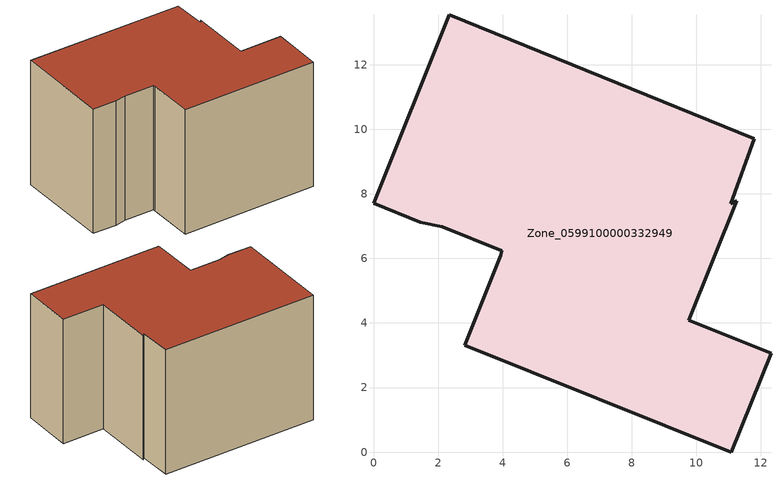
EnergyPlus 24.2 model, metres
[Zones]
Zone_0599100000332949
 floor ground (C_G): 11.79,9.71 11.06,7.7 11.25,7.79 9.76,4.08 12.31,3.06 11.08,0 2.82,3.31 3.94,6.1 3.96,6.23 2.13,6.98 1.45,7.11 0,7.7 2.35,13.54 z0
 wall outside (C_F): 11.08,0 12.31,3.06 9.76,4.08 11.25,7.79 11.06,7.7 11.79,9.71 2.35,13.54 0,7.7 1.45,7.11 2.13,6.98 3.96,6.23 3.94,6.1 2.82,3.31 11.08,0 z0:8.38
 roof outside (C_R): 9.76,4.08 11.25,7.79 11.06,7.7 11.79,9.71 2.35,13.54 0,7.7 1.45,7.11 2.13,6.98 3.96,6.23 3.94,6.1 2.82,3.31 11.08,0 12.31,3.06 z8.38
[BUILDING]
Pand.0599100000332949: North Axis=0; Terrain=City; Loads Convergence Tolerance Value=0.04; Temperature Convergence Tolerance Value=0.4; Solar Distribution=FullExterior; Maximum Number of Warmup Days=25; Minimum Number of Warmup Days=1
[Site:Location]
Rotterdam.The.Hague.AP_ZH_NLD Design_Conditions: Latitude=51.96; Longitude=4.45; Time Zone=1; Elevation=-4.5
[SITE:GROUNDTEMPERATURE:BUILDINGSURFACE]
18, 18, 18, 18, 18, 18, 18, 18, 18, 18, 18, 18
[MATERIAL] Thermal Absorptance=0.9; Solar Absorptance=0.7; Visible Absorptance=0.7
Name | Roughness | Thickness | Conductivity | Density | Specific Heat
G.TC.1975-1991 | MediumSmooth | 0.15 | 0.288461 | 540 | 1210
F.TC.1975-1991 | Rough | 0.3 | 0.230769 | 1920 | 840
R.TC.1975-1991 | MediumRough | 0.2 | 0.153846 | 1500 | 1000
[CONSTRUCTION]
C_G: G.TC.1975-1991
C_F: F.TC.1975-1991
C_R: R.TC.1975-1991
[ZONE]
Zone_0599100000332949: Type=1; Multiplier=1; Ceiling Height=Autocalculate; Volume=Autocalculate; Floor Area=autocalculate; Part of Total Floor Area=Yes
[ZONEINFILTRATION:DESIGNFLOWRATE]
Infil_Zone_0599100000332949: Zone or ZoneList or Space or SpaceList=Zone_0599100000332949; Schedule=AlwaysOn; Design Flow Rate Calculation Method=Flow/Area; Flow Rate per Floor Area=0.003; Constant Term Coefficient=1; Temperature Term Coefficient=0; Velocity Term Coefficient=0; Velocity Squared Term Coefficient=0
[HVACTEMPLATE:ZONE:IDEALLOADSAIRSYSTEM]
Zone_0599100000332949: Maximum Heating Supply Air Temperature=50; Minimum Cooling Supply Air Temperature=13; Maximum Heating Supply Air Humidity Ratio=0.0156; Minimum Cooling Supply Air Humidity Ratio=0.0077; Heating Limit=NoLimit; Cooling Limit=NoLimit; Dehumidification Control Type=ConstantSensibleHeatRatio; Cooling Sensible Heat Ratio=0.7; Dehumidification Setpoint=60; Humidification Control Type=None; Humidification Setpoint=30; Outdoor Air Method=None; Outdoor Air Flow Rate per Person=0.00944; Outdoor Air Flow Rate per Zone Floor Area=0; Outdoor Air Flow Rate per Zone=0; Demand Controlled Ventilation Type=None; Outdoor Air Economizer Type=NoEconomizer; Heat Recovery Type=None; Sensible Heat Recovery Effectiveness=0.7; Latent Heat Recovery Effectiveness=0.65
[ZONECONTROL:THERMOSTAT]
ThermostatControl_Zone_0599100000332949: Zone or ZoneList=Zone_0599100000332949; Control Type Schedule=DualSetpointControlType; Control 1=Thermostat_Zone_0599100000332949; Temperature Difference Between Cutout And Setpoint=0
[THERMOSTATSETPOINT:DUALSETPOINT]
Thermostat_Zone_0599100000332949: Heating Setpoint Temperature Schedule=HeatingSetpoint_Zone_0599100000332949; Cooling Setpoint Temperature Schedule=CoolingSetpoint_Zone_0599100000332949
[SCHEDULE:COMPACT]
HeatingSetpoint_Zone_0599100000332949: Through: 12/31, For: AllDays, Until: 24:00, 21
CoolingSetpoint_Zone_0599100000332949: Through: 12/31, For: AllDays, Until: 24:00, 24
DualSetpointControlType: Through: 12/31, For: AllDays, Until: 24:00, 4
AlwaysOn: Through: 12/31, For: AllDays, Until: 24:00, 1
